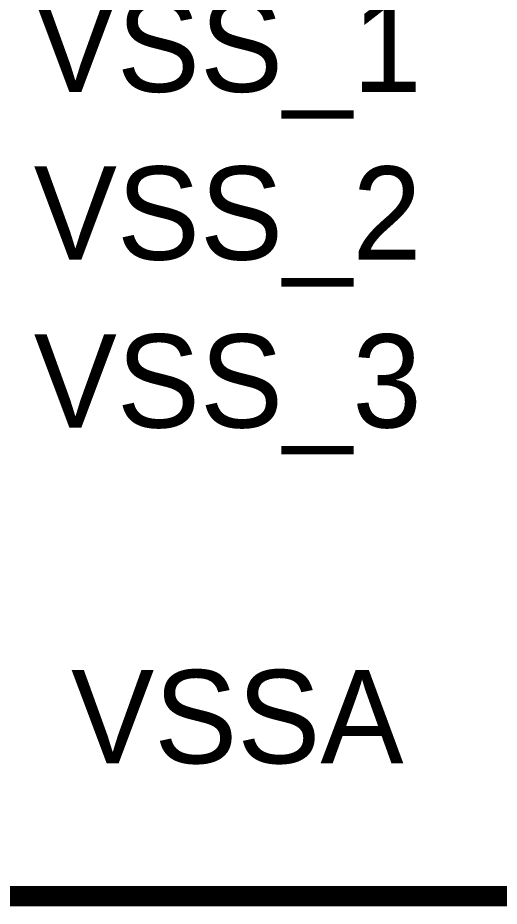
# Model space of a CAD drawing. Header units: millimetres. Extents: x 0 to 11.5, y 0 to 7.6.
# Drawn here: x 5.271 to 5.553, y 4.343 to 4.863 of the extents above; entities that cross this region are included whole.
import ezdxf

# ---------------------------------------------------------------- set-up
doc = ezdxf.new("R2010")
doc.units = ezdxf.units.MM
doc.header["$MEASUREMENT"] = 0
doc.layers.add('Sheet', color=255, linetype='Continuous')

msp = doc.modelspace()

# ---------------------------------------------------------------- linework, layer by layer
at = {"layer": 'Sheet', "const_width": 0.0118}
msp.add_lwpolyline([(5.59043, 4.34928), (4.81031, 4.34928)], dxfattribs=at)

# ---------------------------------------------------------------- texts
at = {"layer": 'Sheet'}
for s, p in [('VSS_1', (5.28083, 4.81951)), ('VSS_2', (5.28083, 4.72138)), ('VSS_3', (5.28083, 4.62324)), ('VSSA', (5.30266, 4.42697))]:
    msp.add_text(s, height=0.054519, dxfattribs=at).set_placement(p)

doc.saveas('drawing.dxf')
